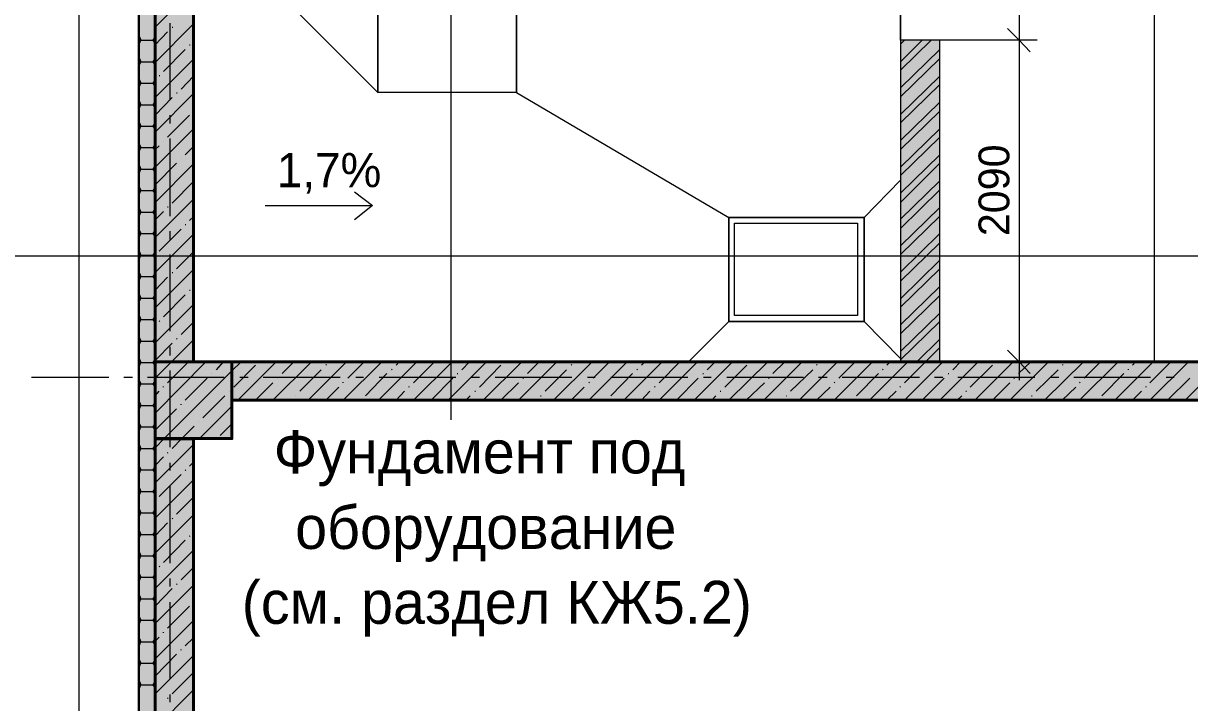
# Model space of a CAD drawing. Header units: millimetres. Extents: x -401725 to 250493, y 305116 to 802890.
# Drawn here: x -375134.032 to -375131.046, y 508979.9 to 508981.639 of the extents above; entities that cross this region are included whole.
import ezdxf

# ---------------------------------------------------------------- set-up
doc = ezdxf.new("R2010")
doc.units = ezdxf.units.MM
doc.layers.add('PDF _Геометрия', color=7, linetype='Continuous', true_color=0x1d1d1d)
doc.layers.add('PDF _Сплошная заливка', color=7, linetype='Continuous', true_color=0xffffff)
doc.layers.add('PDF _Текст', color=7, linetype='Continuous')

msp = doc.modelspace()

# ---------------------------------------------------------------- hatches: boundary and pattern name
at = {"layer": 'PDF _Сплошная заливка', "transparency": 33554559}
h = msp.add_hatch(color=256, dxfattribs=at)
h.paths.add_polyline_path([(-375131.6866, 508981.5958), (-375131.7866, 508981.5958), (-375131.7866, 508980.7725), (-375131.6866, 508980.7725)])
h.paths.add_polyline_path([(-375131.7866, 508983.6074), (-375131.6866, 508983.6074), (-375131.6866, 508984.3757), (-375131.7866, 508984.3757)])
h.paths.add_polyline_path([(-375131.7866, 508982.1658), (-375131.6866, 508982.1658), (-375131.6866, 508983.0358), (-375131.7866, 508983.0358)])

# ---------------------------------------------------------------- linework, layer by layer
at = {"layer": 'PDF _Геометрия', "color": 7, "lineweight": 9}
for points in [[(-375112.9847, 508987.9021), (-375112.9847, 508988.0554), (-375133.8905, 508988.0554), (-375133.8905, 508975.6543)], [(-375133.7381, 508987.9021), (-375133.7381, 508975.8076), (-375133.7347, 508975.8076), (-375133.6964, 508975.8076), (-375133.6947, 508975.8076)], [(-375133.7347, 508975.8105), (-375133.7347, 508987.8983)], [(-375133.6964, 508987.86), (-375133.6964, 508975.8505), (-375133.6947, 508975.8505), (-375133.6947, 508983.0752)], [(-375131.1364, 508980.7722), (-375131.1364, 508983.9805), (-375131.6864, 508983.9805), (-375131.6864, 508984.3754)], [(-375133.5964, 508980.7721), (-375133.5964, 508982.8787)], [(-375130.7431, 508982.8788), (-375130.7431, 508980.7722), (-375131.1364, 508980.7722)], [(-375132.7697, 508981.8305), (-375132.7697, 508981.4621), (-375133.1247, 508981.4621), (-375133.1247, 508982.2804)], [(-375131.6864, 508982.1655), (-375131.7864, 508982.1655), (-375131.7864, 508980.7722)], [(-375131.7864, 508981.5955), (-375131.7864, 508982.1654)], [(-375131.4364, 508982.1655), (-375131.4831, 508982.1655), (-375131.4831, 508981.5955)], [(-375133.1247, 508981.4621), (-375133.5764, 508981.9138)], [(-375132.9381, 508981.7188), (-375132.9381, 508980.6238)], [(-375133.6564, 508981.4421), (-375133.6564, 508981.6388)], [(-375131.6864, 508981.5955), (-375131.7864, 508981.5955)], [(-375131.4831, 508981.5955), (-375131.7297, 508981.5955)], [(-375131.6864, 508980.7721), (-375131.6864, 508981.5954)], [(-375131.4364, 508981.5955), (-375131.4831, 508981.5955), (-375131.4831, 508980.7255)], [(-375132.7697, 508981.4621), (-375132.2264, 508981.1421), (-375131.8797, 508981.1421), (-375132.2264, 508981.1421)], [(-375133.6564, 508981.3821), (-375133.6564, 508981.4038)], [(-375133.6564, 508981.1455), (-375133.6564, 508981.3438)], [(-375131.7864, 508981.2371), (-375131.8797, 508981.1421), (-375131.8797, 508980.8755), (-375131.8797, 508981.1421)], [(-375133.1847, 508981.2071), (-375133.1381, 508981.1721), (-375133.1847, 508981.1355)], [(-375133.4131, 508981.1721), (-375133.1381, 508981.1721)], [(-375131.8797, 508980.8755), (-375132.2264, 508980.8755), (-375132.2264, 508981.1421), (-375132.2264, 508980.8755), (-375132.3297, 508980.7721)], [(-375133.6564, 508981.0855), (-375133.6564, 508981.1071)], [(-375133.6564, 508980.8505), (-375133.6564, 508981.0471)], [(-375132.2264, 508980.8755), (-375131.8797, 508980.8755), (-375131.7864, 508980.7805)], [(-375133.6564, 508980.7888), (-375133.6564, 508980.8105)], [(-375131.7864, 508980.7721), (-375133.498, 508980.7721)], [(-375131.1364, 508980.7721), (-375131.6864, 508980.7721)], [(-375131.6864, 508980.7721), (-375131.4831, 508980.7721), (-375131.4364, 508980.7721)], [(-375133.8131, 508980.7321), (-375134.0114, 508980.7321)], [(-375133.7531, 508980.7321), (-375133.7747, 508980.7321)], [(-375133.5181, 508980.7321), (-375133.7147, 508980.7321)], [(-375133.6564, 508980.5538), (-375133.6564, 508980.7504)], [(-375133.4564, 508980.7321), (-375133.4781, 508980.7321)], [(-375133.2214, 508980.7321), (-375133.4181, 508980.7321)], [(-375133.1614, 508980.7321), (-375133.1814, 508980.7321)], [(-375132.9247, 508980.7321), (-375133.1214, 508980.7321)], [(-375132.8647, 508980.7321), (-375132.8847, 508980.7321)], [(-375132.6281, 508980.7321), (-375132.8247, 508980.7321)], [(-375132.5681, 508980.7321), (-375132.5881, 508980.7321)], [(-375132.3314, 508980.7321), (-375132.5281, 508980.7321)], [(-375132.2714, 508980.7321), (-375132.2914, 508980.7321)], [(-375132.0347, 508980.7321), (-375132.2314, 508980.7321)], [(-375131.9747, 508980.7321), (-375131.9964, 508980.7321)], [(-375131.7381, 508980.7321), (-375131.9364, 508980.7321)], [(-375131.6781, 508980.7321), (-375131.6997, 508980.7321)], [(-375131.4431, 508980.7321), (-375131.6397, 508980.7321)], [(-375131.3814, 508980.7321), (-375131.4031, 508980.7321)], [(-375131.1464, 508980.7321), (-375131.3431, 508980.7321)], [(-375131.0864, 508980.7321), (-375131.1064, 508980.7321)], [(-375133.6564, 508980.4938), (-375133.6564, 508980.5138)], [(-375133.6564, 508980.2571), (-375133.6564, 508980.4538)], [(-375133.6564, 508980.1971), (-375133.6564, 508980.2171)], [(-375133.6564, 508979.9605), (-375133.6564, 508980.1571)], [(-375133.6564, 508979.9005), (-375133.6564, 508979.9205)]]:
    msp.add_lwpolyline(points, dxfattribs=at)
at = {"layer": 'PDF _Геометрия', "color": 7, "lineweight": 40}
for points in [[(-375133.6947, 508982.8788), (-375133.6947, 508980.7722), (-375133.5964, 508980.7722), (-375133.5964, 508982.8788)], [(-375133.4981, 508980.7721), (-375133.6947, 508980.7721), (-375133.6947, 508980.5755), (-375133.4981, 508980.5755)], [(-375133.4981, 508980.6738), (-375130.7432, 508980.6738), (-375130.7432, 508980.7721), (-375133.4981, 508980.7721)]]:
    msp.add_lwpolyline(points, close=True, dxfattribs=at)
at = {"layer": 'PDF _Геометрия', "color": 7, "lineweight": 9}
for points in [[(-375132.7697, 508982.3671), (-375133.1247, 508982.3671), (-375133.1247, 508981.4622), (-375132.7697, 508981.4622)], [(-375132.2114, 508981.1271), (-375131.8964, 508981.1271), (-375131.8964, 508980.8905), (-375132.2114, 508980.8905)]]:
    msp.add_lwpolyline(points, close=True, dxfattribs=at)
at = {"layer": 'PDF _Геометрия', "lineweight": 9}
for points in [[(-375133.6947, 508981.6288), (-375133.5964, 508981.7271)], [(-375133.6947, 508981.5388), (-375133.5964, 508981.6371)], [(-375133.6514, 508981.6288), (-375133.6497, 508981.6288)], [(-375133.7347, 508981.6038), (-375133.7314, 508981.5955), (-375133.6997, 508981.5955)], [(-375133.6997, 508981.5955), (-375133.6964, 508981.6005)], [(-375133.6947, 508981.5838), (-375133.6631, 508981.6171)], [(-375133.7347, 508981.5871), (-375133.7314, 508981.5955)], [(-375133.6964, 508981.5905), (-375133.6997, 508981.5955)], [(-375133.6731, 508981.5155), (-375133.6181, 508981.5721)], [(-375133.6064, 508981.5838), (-375133.6047, 508981.5838)], [(-375133.7347, 508981.5488), (-375133.7314, 508981.5405), (-375133.6997, 508981.5405)], [(-375133.7347, 508981.5321), (-375133.7314, 508981.5405)], [(-375133.6997, 508981.5405), (-375133.6964, 508981.5455)], [(-375133.6964, 508981.5355), (-375133.6997, 508981.5405)], [(-375133.6947, 508981.4488), (-375133.5964, 508981.5471)], [(-375133.7347, 508981.4938), (-375133.7314, 508981.4855), (-375133.6997, 508981.4855)], [(-375133.7347, 508981.4771), (-375133.7314, 508981.4855)], [(-375133.6997, 508981.4855), (-375133.6964, 508981.4905)], [(-375133.6964, 508981.4805), (-375133.6997, 508981.4855)], [(-375133.6847, 508981.5055), (-375133.6831, 508981.5055)], [(-375133.6281, 508981.4705), (-375133.5964, 508981.5038)], [(-375133.6947, 508981.3605), (-375133.5964, 508981.4588)], [(-375133.6947, 508981.4038), (-375133.6514, 508981.4488)], [(-375133.6397, 508981.4605), (-375133.6381, 508981.4605)], [(-375133.7347, 508981.4388), (-375133.7314, 508981.4305), (-375133.6997, 508981.4305)], [(-375133.7347, 508981.4221), (-375133.7314, 508981.4305)], [(-375133.6997, 508981.4305), (-375133.6964, 508981.4355)], [(-375133.6964, 508981.4255), (-375133.6997, 508981.4305)], [(-375133.6631, 508981.3471), (-375133.6064, 508981.4038)], [(-375133.7347, 508981.3838), (-375133.7314, 508981.3755), (-375133.6997, 508981.3755)], [(-375133.7347, 508981.3671), (-375133.7314, 508981.3755)], [(-375133.6997, 508981.3755), (-375133.6964, 508981.3805)], [(-375133.6964, 508981.3705), (-375133.6997, 508981.3755)], [(-375133.6947, 508981.2705), (-375133.5964, 508981.3688)], [(-375133.7347, 508981.3288), (-375133.7314, 508981.3205), (-375133.6997, 508981.3205)], [(-375133.6731, 508981.3371), (-375133.6731, 508981.3371)], [(-375133.7347, 508981.3121), (-375133.7314, 508981.3205)], [(-375133.6997, 508981.3205), (-375133.6964, 508981.3255)], [(-375133.6964, 508981.3155), (-375133.6997, 508981.3205)], [(-375133.6947, 508981.3155), (-375133.6847, 508981.3255)], [(-375133.6181, 508981.3021), (-375133.5964, 508981.3238)], [(-375133.7347, 508981.2738), (-375133.7314, 508981.2655), (-375133.6997, 508981.2655)], [(-375133.6997, 508981.2655), (-375133.6964, 508981.2705)], [(-375133.6947, 508981.2255), (-375133.6397, 508981.2804)], [(-375133.6947, 508981.1805), (-375133.5964, 508981.2788)], [(-375133.6281, 508981.2921), (-375133.6281, 508981.2921)], [(-375133.7347, 508981.2571), (-375133.7314, 508981.2655)], [(-375133.6964, 508981.2605), (-375133.6997, 508981.2655)], [(-375133.7347, 508981.2188), (-375133.7314, 508981.2105), (-375133.6997, 508981.2105)], [(-375133.7347, 508981.2021), (-375133.7314, 508981.2105)], [(-375133.6997, 508981.2105), (-375133.6964, 508981.2155)], [(-375133.6964, 508981.2055), (-375133.6997, 508981.2105)], [(-375133.6514, 508981.1788), (-375133.5964, 508981.2338)], [(-375133.6947, 508981.0905), (-375133.5964, 508981.1888)], [(-375133.7347, 508981.1638), (-375133.7314, 508981.1555), (-375133.6997, 508981.1555)], [(-375133.7347, 508981.1471), (-375133.7314, 508981.1555)], [(-375133.6997, 508981.1555), (-375133.6964, 508981.1605)], [(-375133.6964, 508981.1505), (-375133.6997, 508981.1555)], [(-375133.6947, 508981.1355), (-375133.6731, 508981.1571)], [(-375133.6631, 508981.1688), (-375133.6614, 508981.1688)], [(-375133.6181, 508981.1238), (-375133.6164, 508981.1238)], [(-375133.6064, 508981.1338), (-375133.5964, 508981.1438)], [(-375133.7347, 508981.1088), (-375133.7314, 508981.1005), (-375133.6997, 508981.1005)], [(-375133.7347, 508981.0921), (-375133.7314, 508981.1005)], [(-375133.6997, 508981.1005), (-375133.6964, 508981.1055)], [(-375133.6964, 508981.0955), (-375133.6997, 508981.1005)], [(-375133.6947, 508981.0005), (-375133.5964, 508981.0988)], [(-375133.6847, 508981.0555), (-375133.6281, 508981.1121)], [(-375133.7347, 508981.0538), (-375133.7314, 508981.0455), (-375133.6997, 508981.0455)], [(-375133.7347, 508981.0371), (-375133.7314, 508981.0455)], [(-375133.6997, 508981.0455), (-375133.6964, 508981.0505)], [(-375133.6964, 508981.0405), (-375133.6997, 508981.0455)], [(-375133.6947, 508981.0455), (-375133.6947, 508981.0455)], [(-375133.6397, 508981.0105), (-375133.5964, 508981.0538)], [(-375133.7347, 508980.9988), (-375133.7314, 508980.9905), (-375133.6997, 508980.9905)], [(-375133.6947, 508980.9105), (-375133.5964, 508981.0088)], [(-375133.6514, 508981.0005), (-375133.6497, 508981.0005)], [(-375133.7347, 508980.9821), (-375133.7314, 508980.9905)], [(-375133.6997, 508980.9905), (-375133.6964, 508980.9955)], [(-375133.6964, 508980.9855), (-375133.6997, 508980.9905)], [(-375133.6947, 508980.9555), (-375133.6631, 508980.9888)], [(-375133.7347, 508980.9438), (-375133.7314, 508980.9355), (-375133.6997, 508980.9355)], [(-375133.6997, 508980.9355), (-375133.6964, 508980.9405)], [(-375133.6731, 508980.8871), (-375133.6181, 508980.9438)], [(-375133.6064, 508980.9555), (-375133.6047, 508980.9555)], [(-375133.7347, 508980.9271), (-375133.7314, 508980.9355)], [(-375133.6964, 508980.9305), (-375133.6997, 508980.9355)], [(-375133.6947, 508980.8205), (-375133.5964, 508980.9188)], [(-375133.7347, 508980.8888), (-375133.7314, 508980.8805), (-375133.6997, 508980.8805)], [(-375133.7347, 508980.8721), (-375133.7314, 508980.8805)], [(-375133.6997, 508980.8805), (-375133.6964, 508980.8855)], [(-375133.6964, 508980.8755), (-375133.6997, 508980.8805)], [(-375133.6847, 508980.8755), (-375133.6831, 508980.8771)], [(-375133.6281, 508980.8421), (-375133.5964, 508980.8738)], [(-375133.7347, 508980.8338), (-375133.7314, 508980.8255), (-375133.6997, 508980.8255)], [(-375133.7347, 508980.8171), (-375133.7314, 508980.8255)], [(-375133.6997, 508980.8255), (-375133.6964, 508980.8305)], [(-375133.6964, 508980.8205), (-375133.6997, 508980.8255)], [(-375133.6947, 508980.7755), (-375133.6514, 508980.8204)], [(-375133.6531, 508980.7721), (-375133.5964, 508980.8288)], [(-375133.6397, 508980.8305), (-375133.6381, 508980.8321)], [(-375133.7347, 508980.7788), (-375133.7314, 508980.7705), (-375133.6997, 508980.7705)], [(-375133.7347, 508980.7621), (-375133.7314, 508980.7705)], [(-375133.6997, 508980.7705), (-375133.6964, 508980.7755)], [(-375133.6964, 508980.7655), (-375133.6997, 508980.7705)], [(-375133.6947, 508980.7305), (-375133.6531, 508980.7721)], [(-375133.6947, 508980.6405), (-375133.5647, 508980.7721)], [(-375133.6631, 508980.7188), (-375133.6097, 508980.7721)], [(-375133.6097, 508980.7721), (-375133.6064, 508980.7755)], [(-375133.5381, 508980.7521), (-375133.5197, 508980.7721)], [(-375133.4981, 508980.7488), (-375133.4747, 508980.7721)], [(-375133.4931, 508980.7071), (-375133.4381, 508980.7638)], [(-375133.4831, 508980.6738), (-375133.3847, 508980.7721)], [(-375133.3931, 508980.6738), (-375133.2947, 508980.7721)], [(-375133.3697, 508980.7421), (-375133.3397, 508980.7721)], [(-375133.3031, 508980.6738), (-375133.2047, 508980.7721)], [(-375133.2581, 508980.7638), (-375133.2564, 508980.7655)], [(-375133.2131, 508980.6738), (-375133.1147, 508980.7721)], [(-375133.2014, 508980.7305), (-375133.1597, 508980.7721)], [(-375133.1231, 508980.6738), (-375133.0247, 508980.7721)], [(-375133.0781, 508980.7638), (-375133.0697, 508980.7721)], [(-375133.0331, 508980.6738), (-375132.9347, 508980.7721)], [(-375133.0331, 508980.7188), (-375132.9797, 508980.7721)], [(-375132.9447, 508980.6738), (-375132.8464, 508980.7721)], [(-375132.9097, 508980.7521), (-375132.8897, 508980.7721)], [(-375132.8647, 508980.7071), (-375132.8097, 508980.7638)], [(-375132.8547, 508980.6738), (-375132.7564, 508980.7721)], [(-375132.7647, 508980.6738), (-375132.6664, 508980.7721)], [(-375132.7414, 508980.7421), (-375132.7114, 508980.7721)], [(-375132.6747, 508980.6738), (-375132.5764, 508980.7721)], [(-375132.6297, 508980.7638), (-375132.6281, 508980.7655)], [(-375132.5847, 508980.6738), (-375132.4864, 508980.7721)], [(-375132.5731, 508980.7305), (-375132.5314, 508980.7721)], [(-375132.4947, 508980.6738), (-375132.3964, 508980.7721)], [(-375132.4497, 508980.7638), (-375132.4414, 508980.7721)], [(-375132.4047, 508980.6738), (-375132.3064, 508980.7721)], [(-375132.4047, 508980.7188), (-375132.3514, 508980.7721)], [(-375132.3147, 508980.6738), (-375132.2164, 508980.7721)], [(-375132.2814, 508980.7521), (-375132.2614, 508980.7721)], [(-375132.2364, 508980.7071), (-375132.1797, 508980.7638)], [(-375132.2264, 508980.6738), (-375132.1264, 508980.7721)], [(-375132.1364, 508980.6738), (-375132.0381, 508980.7721)], [(-375132.1131, 508980.7421), (-375132.0831, 508980.7721)], [(-375132.0464, 508980.6738), (-375131.9481, 508980.7721)], [(-375132.0014, 508980.7638), (-375131.9997, 508980.7655)], [(-375131.9564, 508980.6738), (-375131.8581, 508980.7721)], [(-375131.9447, 508980.7305), (-375131.9031, 508980.7721)], [(-375131.8664, 508980.6738), (-375131.7681, 508980.7721)], [(-375131.8214, 508980.7638), (-375131.8131, 508980.7721)], [(-375131.7764, 508980.6738), (-375131.6781, 508980.7721)], [(-375131.7764, 508980.7188), (-375131.7231, 508980.7721)], [(-375131.6864, 508980.6738), (-375131.5881, 508980.7721)], [(-375131.6531, 508980.7521), (-375131.6331, 508980.7721)], [(-375131.6081, 508980.7071), (-375131.5514, 508980.7638)], [(-375131.5964, 508980.6738), (-375131.4981, 508980.7721)], [(-375131.5064, 508980.6738), (-375131.4081, 508980.7721)], [(-375131.4847, 508980.7421), (-375131.4531, 508980.7721)], [(-375131.4181, 508980.6738), (-375131.3181, 508980.7721)], [(-375131.3714, 508980.7638), (-375131.3714, 508980.7655)], [(-375131.3281, 508980.6738), (-375131.2297, 508980.7721)], [(-375131.3164, 508980.7305), (-375131.2747, 508980.7721)], [(-375131.2381, 508980.6738), (-375131.1397, 508980.7721)], [(-375131.1931, 508980.7638), (-375131.1847, 508980.7721)], [(-375131.1481, 508980.6738), (-375131.0497, 508980.7721)], [(-375131.1481, 508980.7188), (-375131.0947, 508980.7721)], [(-375131.0581, 508980.6738), (-375130.9597, 508980.7721)], [(-375133.6714, 508980.5755), (-375133.4981, 508980.7488)], [(-375133.6181, 508980.6738), (-375133.5614, 508980.7304)], [(-375133.5497, 508980.7421), (-375133.5497, 508980.7421)], [(-375133.3814, 508980.7305), (-375133.3814, 508980.7305)], [(-375133.3247, 508980.6971), (-375133.2697, 508980.7521)], [(-375133.1564, 508980.6855), (-375133.1014, 508980.7421)], [(-375133.0897, 508980.7521), (-375133.0881, 508980.7538)], [(-375132.9881, 508980.6738), (-375132.9331, 508980.7304)], [(-375132.9214, 508980.7421), (-375132.9197, 508980.7421)], [(-375132.7531, 508980.7305), (-375132.7514, 508980.7305)], [(-375132.6964, 508980.6971), (-375132.6414, 508980.7521)], [(-375132.5281, 508980.6855), (-375132.4731, 508980.7421)], [(-375132.4614, 508980.7521), (-375132.4597, 508980.7538)], [(-375132.3597, 508980.6738), (-375132.3047, 508980.7304)], [(-375132.2931, 508980.7421), (-375132.2914, 508980.7421)], [(-375132.1247, 508980.7305), (-375132.1231, 508980.7305)], [(-375132.0681, 508980.6971), (-375132.0114, 508980.7521)], [(-375131.8997, 508980.6855), (-375131.8431, 508980.7421)], [(-375131.8331, 508980.7521), (-375131.8314, 508980.7538)], [(-375131.7314, 508980.6738), (-375131.6747, 508980.7304)], [(-375131.6647, 508980.7421), (-375131.6631, 508980.7421)], [(-375131.4964, 508980.7305), (-375131.4947, 508980.7305)], [(-375131.4397, 508980.6971), (-375131.3831, 508980.7521)], [(-375131.2714, 508980.6855), (-375131.2147, 508980.7421)], [(-375131.2031, 508980.7521), (-375131.2031, 508980.7538)], [(-375131.1031, 508980.6738), (-375131.0464, 508980.7304)], [(-375133.7347, 508980.7238), (-375133.7314, 508980.7155), (-375133.6997, 508980.7155)], [(-375133.7347, 508980.7071), (-375133.7314, 508980.7155)], [(-375133.6997, 508980.7155), (-375133.6964, 508980.7205)], [(-375133.6964, 508980.7105), (-375133.6997, 508980.7155)], [(-375133.6731, 508980.7071), (-375133.6731, 508980.7088)], [(-375133.4381, 508980.6738), (-375133.3931, 508980.7188)], [(-375133.2581, 508980.6738), (-375133.2247, 508980.7071)], [(-375133.2131, 508980.7188), (-375133.2131, 508980.7205)], [(-375133.0447, 508980.7071), (-375133.0447, 508980.7088)], [(-375132.8097, 508980.6738), (-375132.7647, 508980.7188)], [(-375132.6297, 508980.6738), (-375132.5964, 508980.7071)], [(-375132.5847, 508980.7188), (-375132.5831, 508980.7205)], [(-375132.4164, 508980.7071), (-375132.4147, 508980.7088)], [(-375132.1814, 508980.6738), (-375132.1347, 508980.7188)], [(-375132.0014, 508980.6738), (-375131.9664, 508980.7071)], [(-375131.9564, 508980.7188), (-375131.9547, 508980.7205)], [(-375131.7881, 508980.7071), (-375131.7864, 508980.7088)], [(-375131.5514, 508980.6738), (-375131.5064, 508980.7188)], [(-375131.3731, 508980.6738), (-375131.3381, 508980.7071)], [(-375131.3281, 508980.7188), (-375131.3264, 508980.7205)], [(-375131.1581, 508980.7071), (-375131.1581, 508980.7088)], [(-375133.6947, 508980.6855), (-375133.6847, 508980.6971)], [(-375133.5731, 508980.6288), (-375133.5164, 508980.6854)], [(-375133.5047, 508980.6971), (-375133.5047, 508980.6971)], [(-375133.3481, 508980.6738), (-375133.3481, 508980.6738)], [(-375133.3364, 508980.6855), (-375133.3364, 508980.6855)], [(-375133.1681, 508980.6738), (-375133.1681, 508980.6755)], [(-375133.0781, 508980.6738), (-375133.0564, 508980.6971)], [(-375132.8997, 508980.6738), (-375132.8881, 508980.6855)], [(-375132.8764, 508980.6971), (-375132.8747, 508980.6971)], [(-375132.7197, 508980.6738), (-375132.7197, 508980.6738)], [(-375132.7081, 508980.6855), (-375132.7064, 508980.6855)], [(-375132.5397, 508980.6738), (-375132.5381, 508980.6755)], [(-375132.4497, 508980.6738), (-375132.4281, 508980.6971)], [(-375132.2697, 508980.6738), (-375132.2597, 508980.6855)], [(-375132.2481, 508980.6971), (-375132.2464, 508980.6971)], [(-375132.0914, 508980.6738), (-375132.0914, 508980.6738)], [(-375132.0797, 508980.6855), (-375132.0781, 508980.6855)], [(-375131.9114, 508980.6738), (-375131.9097, 508980.6755)], [(-375131.8214, 508980.6738), (-375131.7981, 508980.6971)], [(-375131.6414, 508980.6738), (-375131.6297, 508980.6855)], [(-375131.6197, 508980.6971), (-375131.6181, 508980.6971)], [(-375131.4614, 508980.6738), (-375131.4614, 508980.6738)], [(-375131.4514, 508980.6855), (-375131.4497, 508980.6855)], [(-375131.2831, 508980.6738), (-375131.2814, 508980.6755)], [(-375131.1931, 508980.6738), (-375131.1697, 508980.6971)], [(-375133.7347, 508980.6688), (-375133.7314, 508980.6605), (-375133.6997, 508980.6605)], [(-375133.7347, 508980.6521), (-375133.7314, 508980.6605)], [(-375133.6997, 508980.6605), (-375133.6964, 508980.6655)], [(-375133.6964, 508980.6555), (-375133.6997, 508980.6605)], [(-375133.6947, 508980.5971), (-375133.6397, 508980.6521)], [(-375133.6281, 508980.6621), (-375133.6281, 508980.6638)], [(-375133.5814, 508980.5755), (-375133.4981, 508980.6588)], [(-375133.7347, 508980.6138), (-375133.7314, 508980.6055), (-375133.6997, 508980.6055)], [(-375133.5831, 508980.6188), (-375133.5831, 508980.6188)], [(-375133.5281, 508980.5838), (-375133.4981, 508980.6138)], [(-375133.7347, 508980.5971), (-375133.7314, 508980.6055)], [(-375133.6997, 508980.6055), (-375133.6964, 508980.6105)], [(-375133.6964, 508980.6005), (-375133.6997, 508980.6055)], [(-375133.6264, 508980.5755), (-375133.5947, 508980.6071)], [(-375133.7347, 508980.5588), (-375133.7314, 508980.5505), (-375133.6997, 508980.5505)], [(-375133.6997, 508980.5505), (-375133.6964, 508980.5555)], [(-375133.6947, 508980.5521), (-375133.6714, 508980.5755)], [(-375133.6947, 508980.4621), (-375133.5964, 508980.5604)], [(-375133.6514, 508980.5505), (-375133.6264, 508980.5755)], [(-375133.7347, 508980.5421), (-375133.7314, 508980.5505)], [(-375133.6964, 508980.5455), (-375133.6997, 508980.5505)], [(-375133.6947, 508980.5071), (-375133.6731, 508980.5288)], [(-375133.6631, 508980.5388), (-375133.6614, 508980.5405)], [(-375133.7347, 508980.5038), (-375133.7314, 508980.4955), (-375133.6997, 508980.4955)], [(-375133.7347, 508980.4871), (-375133.7314, 508980.4955)], [(-375133.6997, 508980.4955), (-375133.6964, 508980.5005)], [(-375133.6964, 508980.4905), (-375133.6997, 508980.4955)], [(-375133.6181, 508980.4938), (-375133.6164, 508980.4955)], [(-375133.6064, 508980.5055), (-375133.5964, 508980.5155)], [(-375133.6947, 508980.3721), (-375133.5964, 508980.4704)], [(-375133.6847, 508980.4271), (-375133.6281, 508980.4838)], [(-375133.7347, 508980.4488), (-375133.7314, 508980.4405), (-375133.6997, 508980.4405)], [(-375133.7347, 508980.4321), (-375133.7314, 508980.4405)], [(-375133.6997, 508980.4405), (-375133.6964, 508980.4455)], [(-375133.6964, 508980.4355), (-375133.6997, 508980.4405)], [(-375133.6947, 508980.4171), (-375133.6947, 508980.4171)], [(-375133.6397, 508980.3821), (-375133.5964, 508980.4254)], [(-375133.7347, 508980.3938), (-375133.7314, 508980.3855), (-375133.6997, 508980.3855)], [(-375133.7347, 508980.3771), (-375133.7314, 508980.3855)], [(-375133.6997, 508980.3855), (-375133.6964, 508980.3905)], [(-375133.6964, 508980.3805), (-375133.6997, 508980.3855)], [(-375133.6947, 508980.2821), (-375133.5964, 508980.3804)], [(-375133.6514, 508980.3705), (-375133.6497, 508980.3721)], [(-375133.6947, 508980.3271), (-375133.6631, 508980.3604)], [(-375133.7347, 508980.3388), (-375133.7314, 508980.3305), (-375133.6997, 508980.3305)], [(-375133.7347, 508980.3221), (-375133.7314, 508980.3305)], [(-375133.6997, 508980.3305), (-375133.6964, 508980.3355)], [(-375133.6964, 508980.3255), (-375133.6997, 508980.3305)], [(-375133.6731, 508980.2588), (-375133.6181, 508980.3154)], [(-375133.6064, 508980.3255), (-375133.6047, 508980.3271)], [(-375133.7347, 508980.2838), (-375133.7314, 508980.2755), (-375133.6997, 508980.2755)], [(-375133.6947, 508980.1921), (-375133.5964, 508980.2904)], [(-375133.7347, 508980.2671), (-375133.7314, 508980.2755)], [(-375133.6997, 508980.2755), (-375133.6964, 508980.2805)], [(-375133.6964, 508980.2705), (-375133.6997, 508980.2755)], [(-375133.7347, 508980.2288), (-375133.7314, 508980.2205), (-375133.6997, 508980.2205)], [(-375133.6997, 508980.2205), (-375133.6964, 508980.2255)], [(-375133.6847, 508980.2471), (-375133.6831, 508980.2488)], [(-375133.6281, 508980.2138), (-375133.5964, 508980.2455)], [(-375133.7347, 508980.2121), (-375133.7314, 508980.2205)], [(-375133.6964, 508980.2155), (-375133.6997, 508980.2205)], [(-375133.6947, 508980.1021), (-375133.5964, 508980.2004)], [(-375133.6397, 508980.2021), (-375133.6381, 508980.2038)], [(-375133.7347, 508980.1738), (-375133.7314, 508980.1655), (-375133.6997, 508980.1655)], [(-375133.7347, 508980.1571), (-375133.7314, 508980.1655)], [(-375133.6997, 508980.1655), (-375133.6964, 508980.1705)], [(-375133.6964, 508980.1605), (-375133.6997, 508980.1655)], [(-375133.6947, 508980.1471), (-375133.6514, 508980.1921)], [(-375133.6631, 508980.0905), (-375133.6064, 508980.1471)], [(-375133.7347, 508980.1188), (-375133.7314, 508980.1105), (-375133.6997, 508980.1105)], [(-375133.7347, 508980.1021), (-375133.7314, 508980.1105)], [(-375133.6997, 508980.1105), (-375133.6964, 508980.1155)], [(-375133.6964, 508980.1055), (-375133.6997, 508980.1105)], [(-375133.6947, 508980.0121), (-375133.5964, 508980.1104)], [(-375133.6731, 508980.0788), (-375133.6731, 508980.0805)], [(-375133.7347, 508980.0638), (-375133.7314, 508980.0555), (-375133.6997, 508980.0555)], [(-375133.7347, 508980.0471), (-375133.7314, 508980.0555)], [(-375133.6997, 508980.0555), (-375133.6964, 508980.0605)], [(-375133.6964, 508980.0505), (-375133.6997, 508980.0555)], [(-375133.6947, 508980.0571), (-375133.6847, 508980.0671)], [(-375133.6181, 508980.0455), (-375133.5964, 508980.0654)], [(-375133.6947, 508979.9671), (-375133.6397, 508980.0238)], [(-375133.6947, 508979.9221), (-375133.5964, 508980.0204)], [(-375133.6281, 508980.0338), (-375133.6281, 508980.0355)], [(-375133.7347, 508980.0088), (-375133.7314, 508980.0005), (-375133.6997, 508980.0005)], [(-375133.7347, 508979.9921), (-375133.7314, 508980.0005)], [(-375133.6997, 508980.0005), (-375133.6964, 508980.0055)], [(-375133.6964, 508979.9955), (-375133.6997, 508980.0005)], [(-375133.7347, 508979.9538), (-375133.7314, 508979.9455), (-375133.6997, 508979.9455)], [(-375133.6514, 508979.9221), (-375133.5964, 508979.9771)], [(-375133.7347, 508979.9371), (-375133.7314, 508979.9455)], [(-375133.6997, 508979.9455), (-375133.6964, 508979.9505)], [(-375133.6964, 508979.9405), (-375133.6997, 508979.9455)], [(-375133.6947, 508979.8338), (-375133.5964, 508979.9321)], [(-375133.6631, 508979.9105), (-375133.6614, 508979.9121)]]:
    msp.add_lwpolyline(points, dxfattribs=at)
at = {"layer": 'PDF _Геометрия', "color": 7, "lineweight": 18}
for points in [[(-375131.4547, 508981.5655), (-375131.4831, 508981.5955), (-375131.5131, 508981.6254)], [(-375131.4547, 508980.7421), (-375131.4831, 508980.7721), (-375131.5131, 508980.8021)]]:
    msp.add_lwpolyline(points, dxfattribs=at)
at = {"layer": 'PDF _Геометрия', "color": 24, "lineweight": 9, "true_color": 0x8f1d1d}
for points in [[(-375131.7864, 508981.5855), (-375131.7764, 508981.5955)], [(-375131.7864, 508981.5405), (-375131.7314, 508981.5954)], [(-375131.7864, 508981.5188), (-375131.7081, 508981.5954)], [(-375131.7864, 508981.4738), (-375131.6864, 508981.5721)], [(-375131.7864, 508981.4505), (-375131.6864, 508981.5488)], [(-375131.7864, 508981.4055), (-375131.6864, 508981.5038)], [(-375131.7864, 508981.3838), (-375131.6864, 508981.4821)], [(-375131.7864, 508981.3388), (-375131.6864, 508981.4371)], [(-375131.7864, 508981.3155), (-375131.6864, 508981.4138)], [(-375131.7864, 508981.2705), (-375131.6864, 508981.3688)], [(-375131.7864, 508981.2488), (-375131.6864, 508981.3471)], [(-375131.7864, 508981.2038), (-375131.6864, 508981.3021)], [(-375131.7864, 508981.1805), (-375131.6864, 508981.2804)], [(-375131.7864, 508981.1371), (-375131.6864, 508981.2354)], [(-375131.7864, 508981.1138), (-375131.6864, 508981.2121)], [(-375131.7864, 508981.0688), (-375131.6864, 508981.1671)], [(-375131.7864, 508981.0471), (-375131.6864, 508981.1454)], [(-375131.7864, 508981.0021), (-375131.6864, 508981.1004)], [(-375131.7864, 508980.9788), (-375131.6864, 508981.0771)], [(-375131.7864, 508980.9338), (-375131.6864, 508981.0321)], [(-375131.7864, 508980.9121), (-375131.6864, 508981.0104)], [(-375131.7864, 508980.8671), (-375131.6864, 508980.9654)], [(-375131.7864, 508980.8438), (-375131.6864, 508980.9421)], [(-375131.7864, 508980.7988), (-375131.6864, 508980.8971)], [(-375131.7864, 508980.7771), (-375131.6864, 508980.8754)], [(-375131.7447, 508980.7721), (-375131.6864, 508980.8304)], [(-375131.7231, 508980.7721), (-375131.6864, 508980.8088)]]:
    msp.add_lwpolyline(points, dxfattribs=at)
at = {"layer": 'PDF _Геометрия', "color": 16, "lineweight": 20, "true_color": 0x800000}
msp.add_lwpolyline([(-375131.7864, 508981.5955), (-375131.7864, 508980.7722), (-375131.6864, 508980.7722), (-375131.6864, 508981.5955)], close=True, dxfattribs=at)
at = {"layer": 'PDF _Геометрия', "color": 8, "lineweight": 9, "true_color": 0x808080}
msp.add_lwpolyline([(-375134.6731, 508981.0438), (-375091.6389, 508981.0438)], dxfattribs=at)
at = {"layer": 'PDF _Геометрия', "color": 7, "lineweight": 40}
for points in [[(-375133.6947, 508980.5755), (-375133.6947, 508978.5472)], [(-375133.5964, 508978.5471), (-375133.5964, 508980.5754), (-375133.6947, 508980.5754)]]:
    msp.add_lwpolyline(points, dxfattribs=at)
at = {"layer": 'PDF _Сплошная заливка', "lineweight": 5, "transparency": 33554559}
for points in [[(-375133.7349, 508987.8989), (-375133.7349, 508975.8111), (-375133.6965, 508987.8989), (-375133.6965, 508975.8111)], [(-375133.6949, 508982.8791), (-375133.6949, 508980.7725), (-375133.5965, 508982.8791), (-375133.5965, 508980.7725)], [(-375133.6949, 508980.7725), (-375133.6949, 508980.5759), (-375133.4982, 508980.7725), (-375133.4982, 508980.5759)], [(-375133.4982, 508980.7725), (-375133.4982, 508980.6742), (-375130.7433, 508980.7725), (-375130.7433, 508980.6742)], [(-375133.6949, 508980.5759), (-375133.6949, 508978.5476), (-375133.5965, 508980.5759), (-375133.5965, 508978.5476)]]:
    msp.add_solid(points, dxfattribs=at)

# ---------------------------------------------------------------- texts
at = {"layer": 'PDF _Текст', "insert": (-375131.5469, 508981.0939), "char_height": 0.07891, "attachment_point": 4, "rotation": 90, "style": ''}
msp.add_mtext('2090', dxfattribs=at)
at = {"layer": 'PDF _Текст', "attachment_point": 4, "style": ''}
for s, insert, char_height in [('1,7%', (-375133.3831, 508981.2549), 0.08768), ('Фундамент под', (-375133.3914, 508980.5249), 0.110018), ('оборудование', (-375133.3364, 508980.3316), 0.110018), ('(см. раздел КЖ5.2)', (-375133.4731, 508980.1399), 0.110018)]:
    msp.add_mtext(s, dxfattribs=dict(at, insert=insert, char_height=char_height))

doc.saveas('drawing.dxf')
